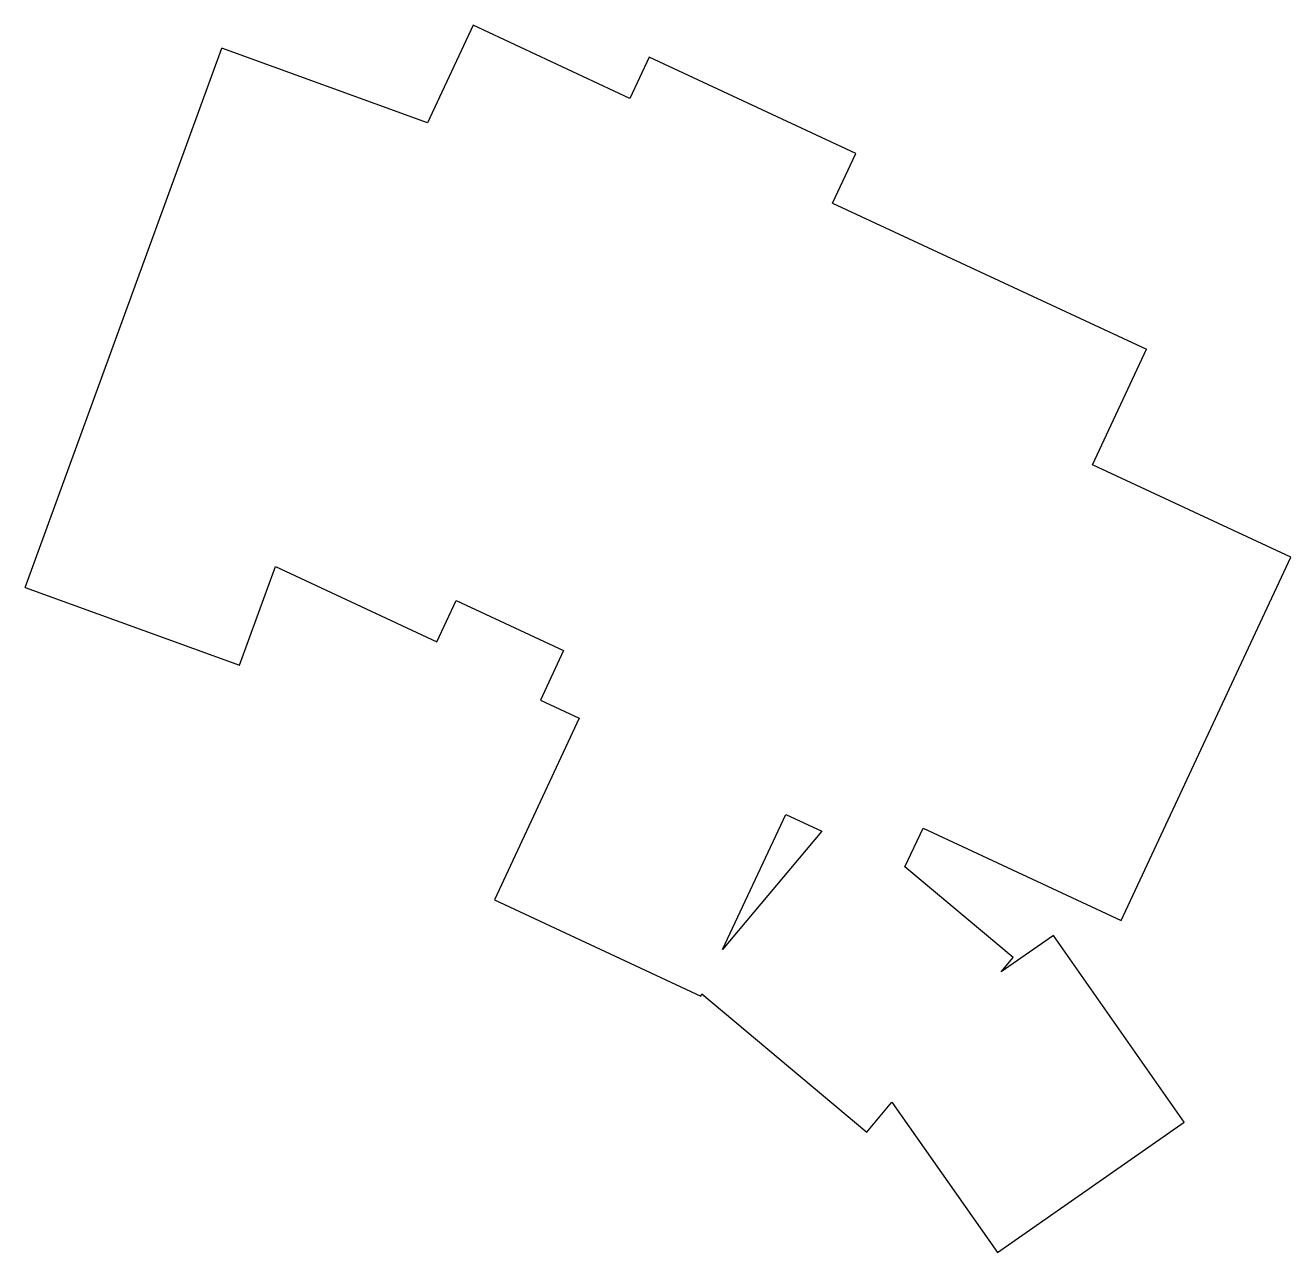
# Model space of a CAD drawing. Header units: millimetres. Extents: x 129 to 268, y -208 to -73.
import ezdxf

# ---------------------------------------------------------------- set-up
doc = ezdxf.new("R2010")
doc.units = ezdxf.units.MM

msp = doc.modelspace()

# ---------------------------------------------------------------- linework, layer by layer
for p, q in [((178.31, -73.11), (173.31, -83.83)), ((195.53, -81.14), (178.31, -73.11)), ((129.18, -134.81), (150.73, -75.61)), ((173.31, -83.83), (150.73, -75.61)), ((197.64, -76.61), (195.53, -81.14)), ((220.3, -87.18), (197.64, -76.61)), ((217.76, -92.62), (220.3, -87.18)), ((217.76, -92.62), (252.2, -108.68)), ((246.28, -121.36), (252.2, -108.68)), ((268.04, -131.51), (246.28, -121.36)), ((249.44, -171.38), (268.04, -131.51)), ((152.67, -143.36), (156.62, -132.52)), ((156.62, -132.52), (174.34, -140.78)), ((129.18, -134.81), (152.67, -143.36)), ((174.34, -140.78), (176.45, -136.25)), ((176.45, -136.25), (188.23, -141.74)), ((188.23, -141.74), (185.7, -147.18)), ((185.7, -147.18), (189.96, -149.16)), ((189.96, -149.16), (180.66, -169.1)), ((205.7, -174.57), (212.62, -159.73)), ((212.62, -159.73), (216.59, -161.58)), ((216.59, -161.58), (205.7, -174.57)), ((225.71, -165.49), (227.69, -161.24)), ((227.69, -161.24), (249.44, -171.38)), ((237.59, -175.45), (225.71, -165.49)), ((180.66, -169.1), (203.32, -179.67)), ((241.99, -173.02), (236.28, -177.02)), ((256.33, -193.49), (241.99, -173.02)), ((236.28, -177.02), (237.59, -175.45)), ((203.32, -179.67), (203.43, -179.43)), ((203.43, -179.43), (221.52, -194.61)), ((221.52, -194.61), (224.28, -191.31)), ((224.28, -191.31), (235.85, -207.83)), ((235.85, -207.83), (256.33, -193.49))]:
    msp.add_line(p, q)

doc.saveas('drawing.dxf')
